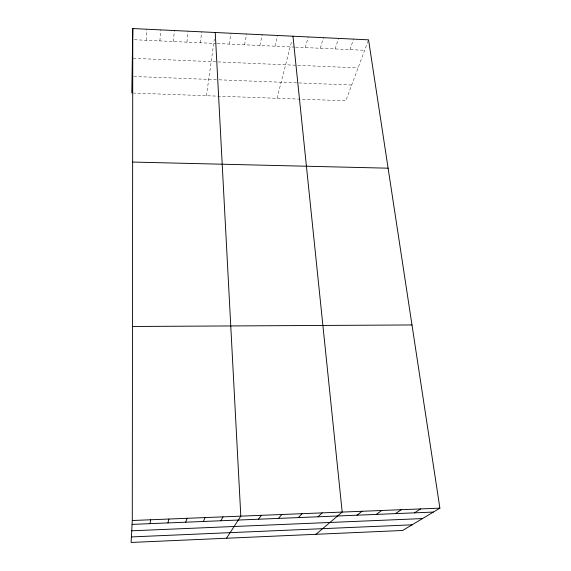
<?xml version="1.0" encoding="UTF-8"?>
<svg xmlns="http://www.w3.org/2000/svg" width="571" height="571" viewBox="0 0 571 571"><rect width="100%" height="100%" fill="white"/><g stroke="black" fill="none" stroke-linecap="round" stroke-linejoin="round"><path stroke-width="0.43" stroke-dasharray="2.85 2.14" d="M146.297 40.284L146.69 29.214M159.916 40.905L160.537 29.878M173.463 41.526L174.312 30.534M186.953 42.147L188.023 31.191M200.371 42.761L201.663 31.848M206.452 95.728L214.311 39.192M229.199 44.088L230.962 33.246M244.588 44.788L246.601 33.996M259.891 45.494L262.146 34.738M275.101 46.187L277.606 35.481M277.014 98.291L291.924 40.32M305.285 47.571L308.261 36.944M320.245 48.264L323.464 37.672M335.127 48.942L338.582 38.4M349.93 49.62L353.606 39.113M368.252 40.634L345.798 100.789L133.493 93.08M133.785 76.464L218.193 79.776M219.057 79.812L351.686 85.022M133.221 58.313L358.081 67.878M134.321 39.734L216.302 43.496M217.166 43.532L294.665 47.086M295.55 47.129L364.648 50.298"/><path stroke-width="0.86" d="M132.286 520.509L132.779 28.55L368.552 39.834L439.891 508.154L402.634 530.48L131.109 542.45L132.286 520.509L439.891 508.154M131.815 93.023L132.779 28.55M150.066 523.65L150.673 519.774M167.938 522.922L168.937 519.039M185.689 522.194L187.081 518.311M203.333 521.473L205.11 517.583M220.87 520.759L223.018 516.869M226.487 538.246L240.812 516.148L215.238 32.497M258.435 519.225L261.397 515.327M278.441 518.404L281.817 514.507M298.298 517.597L302.095 513.693M318.011 516.791L322.215 512.879M315.991 534.299L342.193 512.08L292.98 36.216M357.011 515.199L362.021 511.281M376.303 514.407L381.706 510.495M395.453 513.622L401.242 509.71M414.467 512.851L420.634 508.925M131.409 536.918L412.076 524.82M131.737 530.794L422.49 518.582M132.079 524.385L433.346 512.073M132.479 326.484L411.984 324.956M132.643 162.071L388.109 168.188"/></g></svg>
